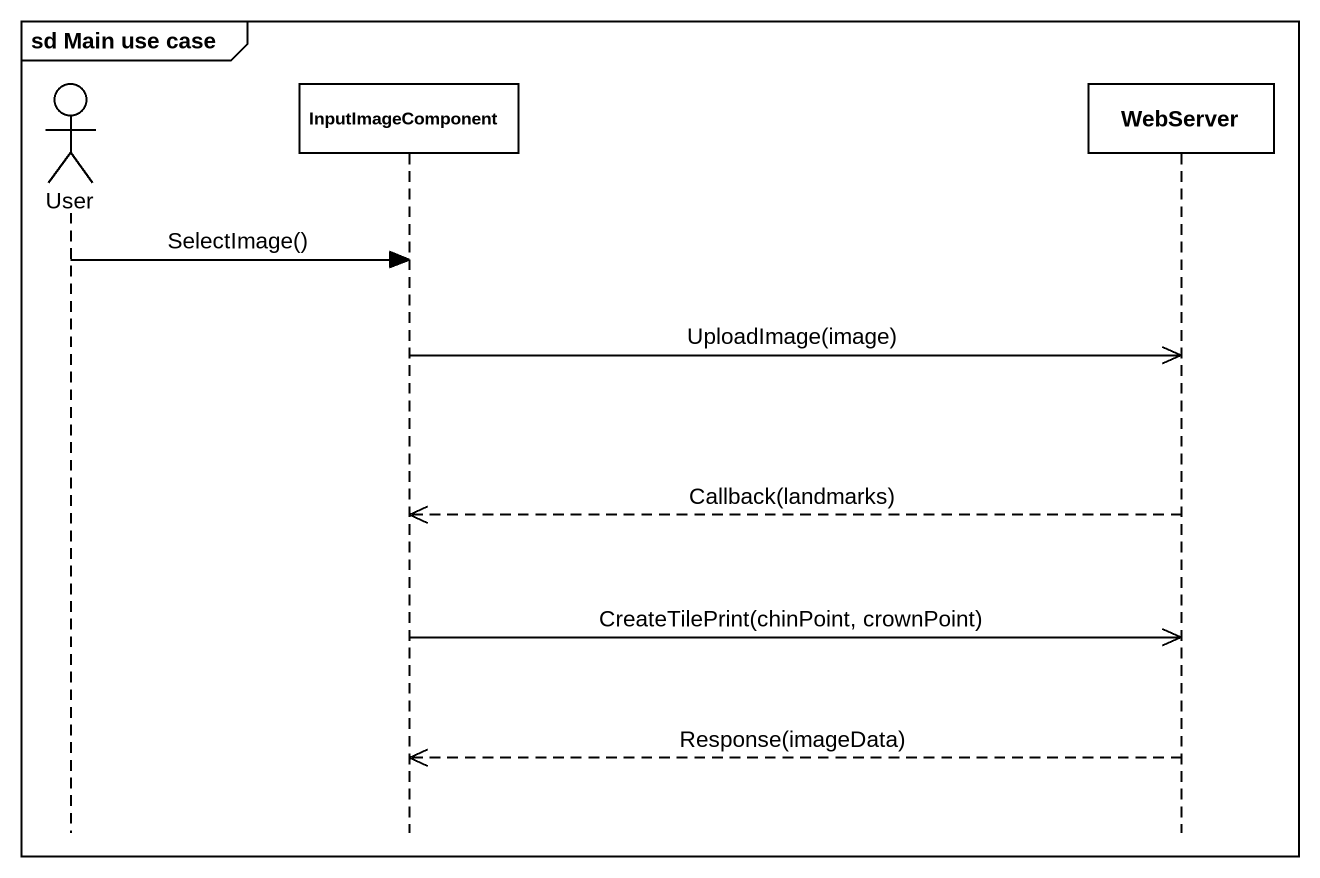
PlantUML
@startuml
mainframe sd Main use case
hide footbox
actor User
participant InputImageComponent
participant WebServer

User -> InputImageComponent : SelectImage()
InputImageComponent ->> WebServer : UploadImage(image)
WebServer -->> InputImageComponent : Callback(landmarks)
InputImageComponent ->> WebServer : CreateTilePrint(chinPoint, crownPoint)
WebServer -->> InputImageComponent : Response(imageData)
@enduml
